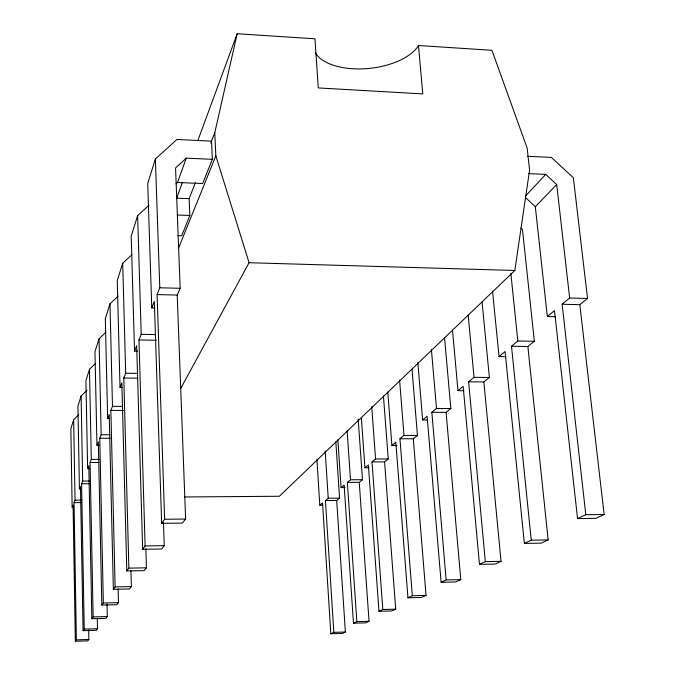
<?xml version="1.0" encoding="UTF-8"?>
<svg xmlns="http://www.w3.org/2000/svg" width="675" height="675" viewBox="0 0 675 675"><rect width="100%" height="100%" fill="white"/><g stroke="black" fill="none" stroke-linecap="round" stroke-linejoin="round"><path stroke-width="1.01" d="M184.629 496.96L279.357 496.26L514.822 270.473L529.58 170.176L527.183 148.188L491.932 50.296L418.475 45.529A54.135 27.287 -6.2 0 1 366.238 68.664A54.135 27.287 -6.2 0 1 315.427 52.92M210.786 143.049L214.768 132.781L237.178 33.75L314.947 38.804L318.288 87.927L422.778 93.909L418.475 45.529M78.848 414.669L73.659 419.707L70.858 428.65L72.149 507.423L73.077 505.086L75.338 641.25L87.733 640.887L88.864 639.478L88.687 630.003M87.033 390.268L81.093 395.997L77.946 406.046L79.422 489.181L80.468 486.557L83.076 630.686L96.221 630.323L97.495 628.737L97.276 618.233M95.47 363.496L89.48 369.233L85.919 380.599L87.632 468.619L89.707 468.61M105.857 332.277L99.031 338.782L94.964 351.743L96.955 445.247L99.014 445.247M118.142 296.131L109.991 303.817L105.308 318.743L107.646 418.458L109.704 418.466M131.861 254.72L122.698 263.267L117.256 280.631L120.032 387.425L122.108 387.45M149.04 205.141L137.624 215.671L131.212 236.123L134.536 351.076L137.531 351.118M176.023 183.87L177.508 182.503L202.643 183.541L212.355 159.325L211.52 141.134L176.918 139.48L155.377 159.022L147.715 183.473L151.765 307.901L154.862 307.969M177.508 182.503L186.283 158.144L212.355 159.325M176.445 198.703L182.258 182.9M197.902 140.425L237.178 33.75M177.5 235.626L181.702 235.761L189.835 215.468L189.152 198.661L195.514 182.301M75.338 641.25L76.368 639.841L74.064 502.622L75.026 500.209L73.659 419.707M83.076 630.686L84.232 629.1L81.582 483.781L82.662 481.072L81.093 395.997M87.632 468.619L88.813 465.649L91.834 618.722L105.832 618.359L107.283 616.562L106.996 603.982M91.834 618.722L93.15 616.925L90.07 462.502L91.302 459.422L89.48 369.233M96.955 445.247L98.314 441.855L101.832 605.062L116.8 604.707L118.463 602.64L118.125 588.938M101.832 605.062L103.351 602.994L99.748 438.261L101.157 434.734L99.031 338.782M107.646 418.458L109.207 414.543L113.358 589.317L129.448 588.971L131.372 586.567L130.95 570.847M113.358 589.317L115.121 586.913L110.869 410.392L112.489 406.316L109.991 303.817M120.032 387.425L121.846 382.868L126.799 570.957L144.172 570.637L146.433 567.818L145.868 548.859M126.799 570.957L128.866 568.139L123.787 378.025L125.685 373.258L122.698 263.267M134.536 351.076L136.679 345.701L142.661 549.29L161.553 549.003L164.244 545.653L163.468 522.484M142.661 549.29L145.117 545.94L138.966 339.964L141.218 334.327L137.624 215.671M151.765 307.901L154.33 301.455L161.671 523.327L182.368 523.091L185.617 519.041L177.204 295.059L180.166 288.301L175.568 167.974L186.283 158.144M161.671 523.327L164.641 519.269L157.081 294.578L159.789 287.786L155.377 159.022M178.411 248.434L215.84 155.832L214.768 132.781M180.757 388.387L249.067 262.71L215.84 155.832M525.428 196.104L545.721 174.378L556.706 184.57L569.649 298.012L562.132 304.248L585.807 514.713L577.547 518.569L554.487 310.584L547.332 316.524L535.317 206.702L525.487 197.556M535.317 206.702L556.706 184.57M316.921 459.287L319.807 505.221L322.54 502.959L330.826 633.766L342.276 633.437L345.381 632.028L336.69 500.479L339.584 498.15L335.821 441.762M330.826 633.766L333.847 632.357L325.418 500.572L328.227 498.243L339.584 498.15M337.871 439.813L341.069 487.586L344.123 485.063L353.472 623.194L365.555 622.865L369.039 621.278L359.243 482.321L362.483 479.714L358.172 419.133M353.472 623.194L356.856 621.616L347.355 482.38L350.502 479.773L362.483 479.714M361.353 417.909L364.93 467.8L368.373 464.948L378.979 611.288L391.778 610.951L395.719 609.162L384.59 461.903L388.243 458.958L383.434 395.921M378.979 611.288L382.818 609.491L372.009 461.928L375.57 458.983L388.243 458.958M387.788 392.065L391.905 445.432L395.812 442.193L407.945 597.763L421.546 597.434L426.043 595.392L413.294 438.784L417.454 435.434L412.012 369.25M407.945 597.763L412.315 595.721L399.946 438.758L403.996 435.409L417.454 435.434M417.833 362.348L422.634 419.943L427.106 416.239L441.112 582.272L455.617 581.96L460.797 579.614L446.074 412.391L450.841 408.544L444.513 337.39M441.112 582.272L446.15 579.918L431.848 412.298L436.497 408.451L450.841 408.544M452.486 330.075L457.971 390.631L463.143 386.353L479.469 564.359L495.02 564.072L501.036 561.338L483.848 381.966L489.383 377.511L482.017 301.548M479.469 564.359L485.333 561.625L468.627 381.797L474.019 377.325L489.383 377.511M492.539 291.077L499.036 356.577L505.077 351.565L524.348 543.409L541.08 543.147L548.167 539.933L527.867 346.511L534.355 341.28L522.475 229.508L520.931 228.074M524.348 543.409L531.25 540.186L511.507 346.233L517.826 340.993L534.355 341.28M562.132 304.248L579.817 304.67L587.537 298.46L573.345 177.744L551.458 157.444L527.664 156.305M579.817 304.67L604.142 514.51L595.671 518.358L577.547 518.569M76.368 639.841L88.864 639.478M333.847 632.357L345.381 632.028M84.232 629.1L97.495 628.737M356.856 621.616L369.039 621.278M93.15 616.925L107.283 616.562M382.818 609.491L395.719 609.162M103.351 602.994L118.463 602.64M412.315 595.721L426.043 595.392M115.121 586.913L131.372 586.567M446.15 579.918L460.797 579.614M128.866 568.139L146.433 567.818M485.333 561.625L501.036 561.338M145.117 545.94L164.244 545.653M531.25 540.186L548.167 539.933M164.641 519.269L185.617 519.041M585.807 514.713L604.142 514.51M75.026 500.209L81.169 500.158M74.064 502.622L81.177 502.563M325.418 500.572L336.69 500.479M319.807 505.221L322.844 505.195M341.069 487.586L344.976 487.569M82.662 481.072L89.674 481.039M81.582 483.781L89.53 483.739M347.355 482.38L359.243 482.321M364.93 467.8L369.065 467.783M91.302 459.422L99.217 459.405M90.07 462.502L98.904 462.485M372.009 461.928L384.59 461.903M101.157 434.734L110.033 434.751M99.748 438.261L110.227 438.278M399.946 438.758L413.294 438.784M391.905 445.432L396.959 445.432M422.634 419.943L427.629 419.968M112.489 406.316L122.42 406.384M110.869 410.392L123.457 410.468M431.848 412.298L446.074 412.391M457.971 390.631L463.944 390.69M125.685 373.258L137.784 373.402M123.787 378.025L137.759 378.177M468.627 381.797L483.848 381.966M499.036 356.577L506.048 356.687M138.966 339.964L156.355 340.259M511.507 346.233L527.867 346.511M141.218 334.327L155.706 334.581M547.332 316.524L555.474 316.702M157.081 294.578L177.204 295.059M159.789 287.786L180.166 288.301M569.649 298.012L587.537 298.46M249.067 262.71L514.822 270.473M177.365 215.013L189.835 215.468M176.867 198.18L189.152 198.661M528.407 173.593L545.721 174.378M510.857 273.417L517.826 340.993M468.155 314.955L474.019 377.325M431.418 349.633L436.497 408.451M399.575 379.949L403.996 435.409M371.689 406.477L375.57 458.983M347.11 430.549L350.502 479.773M325.181 450.959L328.227 498.243"/></g></svg>
